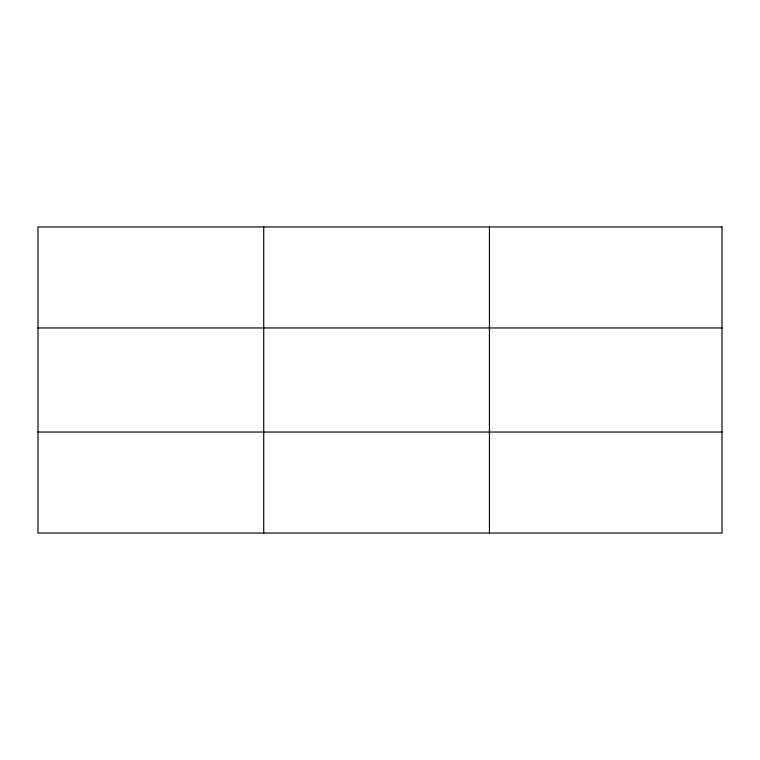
<?xml version="1.0" encoding="UTF-8"?>
<svg xmlns="http://www.w3.org/2000/svg" width="760" height="760" viewBox="0 0 760 760"><rect width="100%" height="100%" fill="white"/><g stroke="black" fill="none" stroke-linecap="round" stroke-linejoin="round"><path stroke-width="1.14" d="M263.72 533.054L263.72 226.945M489.44 533.054L489.44 226.945M38 327.959L722 327.959M38 432.041L722 432.041M722 226.945L722 533.054L38 533.054L38 226.945L722 226.945"/></g></svg>
